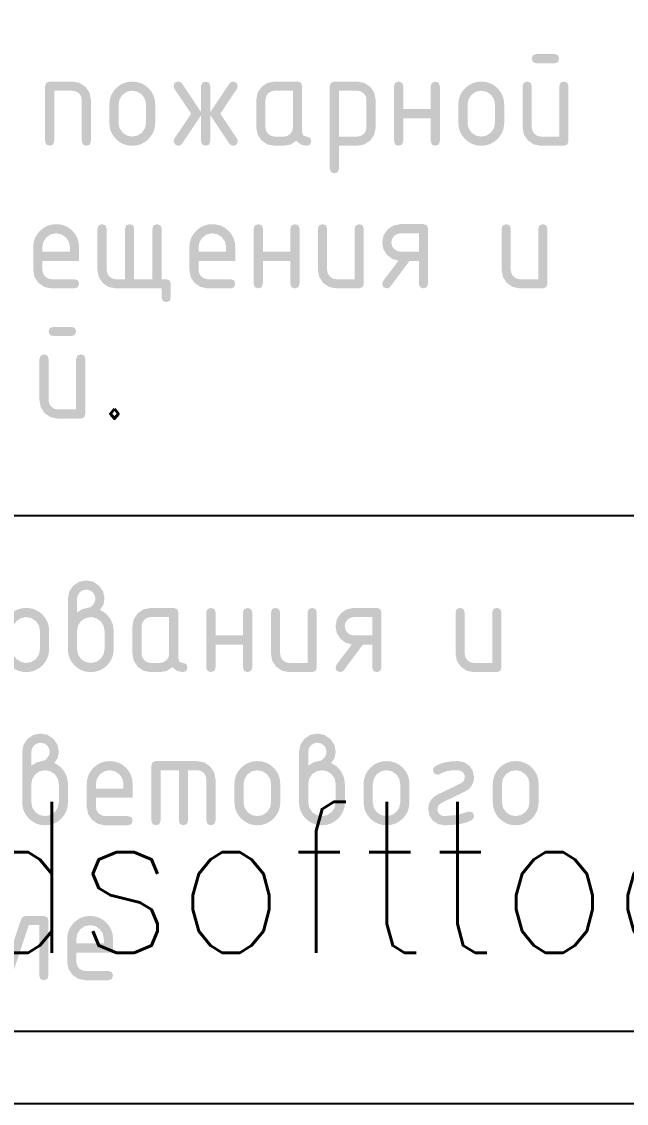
# Model space of a CAD drawing. Header units: millimetres. Extents: x 0 to 420, y 0 to 297.
# Drawn here: x 361.47 to 376.02, y 0 to 26.01 of the extents above; entities that cross this region are included whole.
import ezdxf

# ---------------------------------------------------------------- set-up
doc = ezdxf.new("R2010")
doc.units = ezdxf.units.MM
doc.layers.get('0').update_dxf_attribs({"linetype": 'CONTINUOUS'})
doc.styles.get("Standard").update_dxf_attribs({"font": 'STANDARD'})

# ---------------------------------------------------------------- blocks, each defined once
blk = doc.blocks.new('ABViewer')
at = {"color": 0, "true_color": 0x000001, "insert": (0, 0), "char_height": 0.05, "attachment_point": 1}
blk.add_mtext('ABViewer 16 trial version - www.cadsofttools.com', dxfattribs=at)

msp = doc.modelspace()

# ---------------------------------------------------------------- hatches: boundary and pattern name
at = {"true_color": 0x000007}
h = msp.add_hatch(color=0, dxfattribs=at)
h.paths.add_polyline_path([(374.630381, 24.463044), (374.630381, 23.139576), (374.602751, 23.056756), (374.520138, 23.029333), (373.968371, 23.029333), (373.797357, 23.061235), (373.655281, 23.157215), (373.559301, 23.299291), (373.527399, 23.470305), (373.527399, 24.463044), (373.554822, 24.545658), (373.637642, 24.573287), (373.720256, 24.545658), (373.747885, 24.463044), (373.747885, 23.470305), (373.764077, 23.386383), (373.812929, 23.314863), (373.884449, 23.266011), (373.968371, 23.249819), (374.409895, 23.249819), (374.409895, 24.463044), (374.437318, 24.545658), (374.520138, 24.573287), (374.602751, 24.545658)], flags=0)
h.paths.add_polyline_path([(374.297998, 25.014259), (373.858128, 25.014259), (373.775308, 25.041682), (373.747885, 25.124503), (373.775308, 25.207116), (373.858128, 25.234746), (374.297998, 25.234746), (374.380612, 25.207116), (374.408241, 25.124503), (374.380612, 25.041682)], flags=0)
for points in [[(362.035118, 23.139576), (362.035118, 24.463044), (362.062541, 24.545658), (362.145361, 24.573287), (362.697127, 24.573287), (362.866764, 24.541041), (363.009115, 24.444303), (363.105854, 24.301952), (363.1381, 24.132315), (363.1381, 23.139576), (363.11047, 23.056756), (363.027857, 23.029333), (362.945037, 23.056756), (362.917614, 23.139576), (362.917614, 24.132315), (362.901559, 24.217822), (362.853673, 24.28886), (362.782635, 24.336747), (362.697127, 24.352801), (362.255604, 24.352801), (362.255604, 23.139576), (362.227974, 23.056756), (362.145361, 23.029333), (362.062541, 23.056756)], [(365.790544, 23.766308), (365.33083, 23.07784), (365.291625, 23.041391), (365.238777, 23.029333), (365.161056, 23.061855), (365.128534, 23.139576), (365.146724, 23.201312), (365.549663, 23.801035), (365.146724, 24.401308), (365.128534, 24.463044), (365.155957, 24.545658), (365.238777, 24.573287), (365.291625, 24.561023), (365.33083, 24.52478), (365.790544, 23.836312), (365.790544, 24.463044), (365.817967, 24.545658), (365.900787, 24.573287), (365.9834, 24.545658), (366.01103, 24.463044), (366.01103, 23.836312), (366.470192, 24.52478), (366.508984, 24.561023), (366.562245, 24.573287), (366.644858, 24.545658), (366.672488, 24.463044), (366.654298, 24.401308), (366.25136, 23.801035), (366.654298, 23.201312), (366.672488, 23.139576), (366.644858, 23.056756), (366.562245, 23.029333), (366.508984, 23.041391), (366.470192, 23.07784), (366.01103, 23.766308), (366.01103, 23.139576), (365.9834, 23.056756), (365.900787, 23.029333), (365.817967, 23.056756), (365.790544, 23.139576)], [(370.654469, 23.690792), (370.654469, 23.139576), (370.626839, 23.056756), (370.544226, 23.029333), (370.461406, 23.056756), (370.433983, 23.139576), (370.433983, 24.463044), (370.461406, 24.545658), (370.544226, 24.573287), (370.626839, 24.545658), (370.654469, 24.463044), (370.654469, 23.911829), (371.316479, 23.911829), (371.316479, 24.463044), (371.343902, 24.545658), (371.426722, 24.573287), (371.509335, 24.545658), (371.536965, 24.463044), (371.536965, 23.139576), (371.509335, 23.056756), (371.426722, 23.029333), (371.343902, 23.056756), (371.316479, 23.139576), (371.316479, 23.690792)], [(364.840131, 19.600206), (363.737149, 19.600206), (363.566134, 19.632177), (363.424059, 19.728639), (363.328078, 19.871266), (363.296177, 20.041178), (363.296177, 21.033917), (363.3236, 21.116531), (363.40642, 21.14416), (363.489033, 21.116531), (363.516663, 21.033917), (363.516663, 20.041178), (363.532855, 19.957256), (363.581706, 19.885736), (363.653226, 19.836884), (363.737149, 19.820692), (363.958186, 19.820692), (363.958186, 21.033917), (363.985609, 21.116531), (364.068429, 21.14416), (364.151043, 21.116531), (364.178672, 21.033917), (364.178672, 19.820692), (364.619645, 19.820692), (364.619645, 21.033917), (364.647067, 21.116531), (364.729888, 21.14416), (364.812501, 21.116531), (364.840131, 21.033917), (364.840131, 19.820692), (364.950374, 19.820692), (365.032987, 19.793063), (365.060617, 19.710449), (365.060617, 19.37972), (365.032987, 19.297107), (364.950374, 19.269477), (364.867554, 19.297107), (364.840131, 19.37972)], [(367.275403, 20.261665), (367.275403, 19.710449), (367.247774, 19.627629), (367.16516, 19.600206), (367.08234, 19.627629), (367.054917, 19.710449), (367.054917, 21.033917), (367.08234, 21.116531), (367.16516, 21.14416), (367.247774, 21.116531), (367.275403, 21.033917), (367.275403, 20.482702), (367.937413, 20.482702), (367.937413, 21.033917), (367.964836, 21.116531), (368.047656, 21.14416), (368.130269, 21.116531), (368.157899, 21.033917), (368.157899, 19.710449), (368.130269, 19.627629), (368.047656, 19.600206), (367.964836, 19.627629), (367.937413, 19.710449), (367.937413, 20.261665)], [(369.704607, 21.033917), (369.704607, 19.710449), (369.676978, 19.627629), (369.594364, 19.600206), (369.042598, 19.600206), (368.871583, 19.632108), (368.729507, 19.728088), (368.633527, 19.870164), (368.601625, 20.041178), (368.601625, 21.033917), (368.629048, 21.116531), (368.711869, 21.14416), (368.794482, 21.116531), (368.822112, 21.033917), (368.822112, 20.041178), (368.838304, 19.957256), (368.887155, 19.885736), (368.958675, 19.836884), (369.042598, 19.820692), (369.484121, 19.820692), (369.484121, 21.033917), (369.511544, 21.116531), (369.594364, 21.14416), (369.676978, 21.116531)], [(374.125243, 21.033917), (374.125243, 19.710449), (374.097613, 19.627629), (374.015, 19.600206), (373.463233, 19.600206), (373.292219, 19.632108), (373.150143, 19.728088), (373.054163, 19.870164), (373.022261, 20.041178), (373.022261, 21.033917), (373.049684, 21.116531), (373.132504, 21.14416), (373.215118, 21.116531), (373.242747, 21.033917), (373.242747, 20.041178), (373.258939, 19.957256), (373.307791, 19.885736), (373.379311, 19.836884), (373.463233, 19.820692), (373.904757, 19.820692), (373.904757, 21.033917), (373.93218, 21.116531), (374.015, 21.14416), (374.097613, 21.116531)], [(366.136613, 11.032575), (366.136613, 10.481359), (366.108984, 10.398539), (366.02637, 10.371116), (365.94355, 10.398539), (365.916127, 10.481359), (365.916127, 11.804827), (365.94355, 11.887441), (366.02637, 11.91507), (366.108984, 11.887441), (366.136613, 11.804827), (366.136613, 11.253612), (366.798623, 11.253612), (366.798623, 11.804827), (366.826046, 11.887441), (366.908866, 11.91507), (366.991479, 11.887441), (367.019109, 11.804827), (367.019109, 10.481359), (366.991479, 10.398539), (366.908866, 10.371116), (366.826046, 10.398539), (366.798623, 10.481359), (366.798623, 11.032575)], [(368.573588, 11.804827), (368.573588, 10.481359), (368.545958, 10.398539), (368.463345, 10.371116), (367.911578, 10.371116), (367.740564, 10.403018), (367.598488, 10.498998), (367.502507, 10.641074), (367.470606, 10.812089), (367.470606, 11.804827), (367.498029, 11.887441), (367.580849, 11.91507), (367.663462, 11.887441), (367.691092, 11.804827), (367.691092, 10.812089), (367.707284, 10.728166), (367.756135, 10.656646), (367.827656, 10.607794), (367.911578, 10.591602), (368.353102, 10.591602), (368.353102, 11.804827), (368.380525, 11.887441), (368.463345, 11.91507), (368.545958, 11.887441)], [(373.016433, 11.804827), (373.016433, 10.481359), (372.988803, 10.398539), (372.906189, 10.371116), (372.354423, 10.371116), (372.183408, 10.403018), (372.041333, 10.498998), (371.945352, 10.641074), (371.913451, 10.812089), (371.913451, 11.804827), (371.940874, 11.887441), (372.023694, 11.91507), (372.106307, 11.887441), (372.133937, 11.804827), (372.133937, 10.812089), (372.150129, 10.728166), (372.19898, 10.656646), (372.2705, 10.607794), (372.354423, 10.591602), (372.795946, 10.591602), (372.795946, 11.804827), (372.823369, 11.887441), (372.906189, 11.91507), (372.988803, 11.887441)], [(364.703039, 8.231943), (365.695778, 8.231943), (365.865414, 8.199697), (366.007766, 8.102959), (366.104504, 7.960608), (366.13675, 7.790971), (366.13675, 6.798232), (366.10912, 6.715412), (366.026507, 6.687989), (365.943687, 6.715412), (365.916264, 6.798232), (365.916264, 7.790971), (365.900279, 7.876478), (365.852874, 7.947516), (365.781767, 7.995403), (365.695778, 8.011457), (365.475292, 8.011457), (365.475292, 6.798232), (365.447662, 6.715412), (365.365049, 6.687989), (365.282228, 6.715412), (365.254805, 6.798232), (365.254805, 8.011457), (364.813282, 8.011457), (364.813282, 6.798232), (364.785652, 6.715412), (364.703039, 6.687989), (364.620219, 6.715412), (364.592796, 6.798232), (364.592796, 8.1217), (364.620219, 8.204314)], [(372.248079, 7.018718), (372.330692, 6.991089), (372.358322, 6.908475), (372.34275, 6.851907), (372.296585, 6.809808), (372.175964, 6.756357), (372.026559, 6.718306), (371.848318, 6.695551), (371.641191, 6.687989), (371.4925, 6.716101), (371.367788, 6.800437), (371.283452, 6.92515), (371.25534, 7.07384), (371.269094, 7.186503), (371.310392, 7.282268), (371.379286, 7.361187), (371.475826, 7.42331), (372.047436, 7.698918), (372.115167, 7.757209), (372.137835, 7.846093), (372.125571, 7.909276), (372.089329, 7.96295), (372.035654, 7.999193), (371.972471, 8.011457), (371.807933, 8.005394), (371.693005, 7.987755), (371.614043, 7.960194), (371.52764, 7.914443), (371.475826, 7.901214), (371.398656, 7.934287), (371.365583, 8.011457), (371.380121, 8.065545), (371.424012, 8.108471), (371.53087, 8.162413), (371.657934, 8.201006), (371.805151, 8.2242), (371.972471, 8.231943), (372.120886, 8.203556), (372.245322, 8.118944), (372.329934, 7.994507), (372.358322, 7.846093), (372.344386, 7.733119), (372.302649, 7.637251), (372.233213, 7.558436), (372.136182, 7.496622), (371.569533, 7.224322), (371.499115, 7.163964), (371.475826, 7.07384), (371.487884, 7.010244), (371.524333, 6.956982), (371.577594, 6.920533), (371.641191, 6.908475), (371.943532, 6.933831), (372.206186, 7.01045)], [(361.563264, 4.506441), (362.004787, 4.506441), (362.087401, 4.478811), (362.11503, 4.396198), (362.11503, 3.07273), (362.087401, 2.98991), (362.004787, 2.962487), (361.921967, 2.98991), (361.894544, 3.07273), (361.894544, 4.285955), (361.642088, 4.285955), (361.22592, 3.037452), (361.187542, 2.981159), (361.122292, 2.962487), (361.039472, 2.990323), (361.012049, 3.074383), (361.01701, 3.108007), (361.453021, 4.416041), (361.495533, 4.483772)]]:
    msp.add_hatch(color=0, dxfattribs=at).paths.add_polyline_path(points, flags=0)
h = msp.add_hatch(color=0, dxfattribs=at)
h.paths.add_polyline_path([(363.581826, 23.580549), (363.581826, 24.022072), (363.59186, 24.132031), (363.621996, 24.23367), (363.672286, 24.326937), (363.742781, 24.411781), (363.827634, 24.482363), (363.920961, 24.532842), (364.022764, 24.563167), (364.133041, 24.573287), (364.244662, 24.563271), (364.347188, 24.533255), (364.440619, 24.483293), (364.524955, 24.413435), (364.594813, 24.329107), (364.644776, 24.235737), (364.674791, 24.133374), (364.684808, 24.022072), (364.684808, 23.580549), (364.674688, 23.470271), (364.644362, 23.368468), (364.593883, 23.275141), (364.523302, 23.190288), (364.438449, 23.119793), (364.345121, 23.069503), (364.243319, 23.039367), (364.133041, 23.029333), (364.022764, 23.039367), (363.920961, 23.069503), (363.827634, 23.119793), (363.742781, 23.190288), (363.672286, 23.275141), (363.621996, 23.368468), (363.59186, 23.470271)], flags=0)
h.paths.add_polyline_path([(364.464322, 23.580549), (364.464322, 24.022072), (364.439999, 24.148645), (364.367308, 24.255787), (364.260096, 24.328479), (364.133041, 24.352801), (364.006055, 24.328479), (363.899326, 24.255787), (363.826428, 24.148645), (363.802312, 24.022072), (363.802312, 23.580549), (363.82629, 23.452391), (363.898224, 23.345731), (364.004884, 23.273797), (364.133041, 23.249819), (364.260096, 23.273935), (364.367308, 23.346833), (364.439999, 23.453562)], flags=0)
h = msp.add_hatch(color=0, dxfattribs=at)
h.paths.add_polyline_path([(368.000144, 24.352801), (367.558621, 24.352801), (367.473803, 24.336678), (367.402627, 24.288309), (367.354258, 24.216927), (367.338135, 24.132315), (367.338135, 23.470305), (367.354327, 23.386383), (367.403178, 23.314863), (367.474698, 23.266011), (367.558621, 23.249819), (367.779658, 23.249819), (367.86427, 23.265942), (367.935652, 23.314312), (367.984021, 23.385487), (368.000144, 23.470305)], flags=0)
h.paths.add_polyline_path([(368.441117, 23.139576), (368.413487, 23.056756), (368.330874, 23.029333), (368.190796, 23.05841), (368.078417, 23.146191), (367.94268, 23.05841), (367.779658, 23.029333), (367.558621, 23.029333), (367.387606, 23.061235), (367.245531, 23.157215), (367.14955, 23.299291), (367.117649, 23.470305), (367.117649, 24.132315), (367.14955, 24.303123), (367.245531, 24.445405), (367.387606, 24.541179), (367.558621, 24.573287), (368.110387, 24.573287), (368.193001, 24.545658), (368.22063, 24.463044), (368.22063, 23.360062), (368.248053, 23.277242), (368.330874, 23.249819), (368.413487, 23.22219)], flags=0)
h = msp.add_hatch(color=0, dxfattribs=at)
h.paths.add_polyline_path([(368.887275, 24.463044), (368.914698, 24.545658), (368.997518, 24.573287), (369.549284, 24.573287), (369.720092, 24.541179), (369.862375, 24.445405), (369.958148, 24.303123), (369.990257, 24.132315), (369.990257, 23.470305), (369.958148, 23.300393), (369.862375, 23.157766), (369.720092, 23.061304), (369.549284, 23.029333), (369.107761, 23.029333), (369.107761, 22.478118), (369.080131, 22.395505), (368.997518, 22.367875), (368.914698, 22.395505), (368.887275, 22.478118)], flags=0)
h.paths.add_polyline_path([(369.107761, 24.352801), (369.107761, 23.249819), (369.549284, 23.249819), (369.633896, 23.265942), (369.705278, 23.314312), (369.753647, 23.385487), (369.769771, 23.470305), (369.769771, 24.132315), (369.753716, 24.217822), (369.70583, 24.28886), (369.634792, 24.336747), (369.549284, 24.352801)], flags=0)
h = msp.add_hatch(color=0, dxfattribs=at)
h.paths.add_polyline_path([(371.980691, 23.580549), (371.980691, 24.022072), (371.990725, 24.132031), (372.020861, 24.23367), (372.071151, 24.326937), (372.141646, 24.411781), (372.226499, 24.482363), (372.319826, 24.532842), (372.421629, 24.563167), (372.531906, 24.573287), (372.643527, 24.563271), (372.746053, 24.533255), (372.839484, 24.483293), (372.92382, 24.413435), (372.993678, 24.329107), (373.043641, 24.235737), (373.073656, 24.133374), (373.083673, 24.022072), (373.083673, 23.580549), (373.073553, 23.470271), (373.043227, 23.368468), (372.992748, 23.275141), (372.922167, 23.190288), (372.837314, 23.119793), (372.743986, 23.069503), (372.642184, 23.039367), (372.531906, 23.029333), (372.421629, 23.039367), (372.319826, 23.069503), (372.226499, 23.119793), (372.141646, 23.190288), (372.071151, 23.275141), (372.020861, 23.368468), (371.990725, 23.470271)], flags=0)
h.paths.add_polyline_path([(372.863187, 23.580549), (372.863187, 24.022072), (372.838864, 24.148645), (372.766173, 24.255787), (372.658961, 24.328479), (372.531906, 24.352801), (372.40492, 24.328479), (372.298191, 24.255787), (372.225293, 24.148645), (372.201177, 24.022072), (372.201177, 23.580549), (372.225155, 23.452391), (372.297089, 23.345731), (372.403749, 23.273797), (372.531906, 23.249819), (372.658961, 23.273935), (372.766173, 23.346833), (372.838864, 23.453562)], flags=0)
h = msp.add_hatch(color=0, dxfattribs=at)
h.paths.add_polyline_path([(362.300684, 20.923674), (362.173698, 20.899352), (362.066969, 20.82666), (361.99407, 20.719518), (361.969955, 20.592945), (361.969955, 20.482702), (362.631964, 20.482702), (362.631964, 20.592945), (362.607642, 20.719518), (362.53495, 20.82666), (362.427739, 20.899352)], flags=0)
h.paths.add_polyline_path([(361.969955, 20.261665), (361.969955, 20.041178), (361.986147, 19.957256), (362.034998, 19.885736), (362.106518, 19.836884), (362.190441, 19.820692), (362.742207, 19.820692), (362.824821, 19.793063), (362.85245, 19.710449), (362.824821, 19.627629), (362.742207, 19.600206), (362.190441, 19.600206), (362.019426, 19.632108), (361.87735, 19.728088), (361.78137, 19.870164), (361.749469, 20.041178), (361.749469, 20.592945), (361.759502, 20.702904), (361.789638, 20.804543), (361.839928, 20.89781), (361.910423, 20.982654), (361.995276, 21.053236), (362.088604, 21.103715), (362.190406, 21.13404), (362.300684, 21.14416), (362.412305, 21.134144), (362.514831, 21.104128), (362.608262, 21.054166), (362.692598, 20.984308), (362.762456, 20.89998), (362.812418, 20.80661), (362.842434, 20.704247), (362.85245, 20.592945), (362.85245, 20.261665)], flags=0)
h = msp.add_hatch(color=0, dxfattribs=at)
h.paths.add_polyline_path([(366.059425, 20.923674), (365.932438, 20.899352), (365.825709, 20.82666), (365.752811, 20.719518), (365.728695, 20.592945), (365.728695, 20.482702), (366.390705, 20.482702), (366.390705, 20.592945), (366.366383, 20.719518), (366.293691, 20.82666), (366.18648, 20.899352)], flags=0)
h.paths.add_polyline_path([(365.728695, 20.261665), (365.728695, 20.041178), (365.744887, 19.957256), (365.793739, 19.885736), (365.865259, 19.836884), (365.949181, 19.820692), (366.500948, 19.820692), (366.583561, 19.793063), (366.611191, 19.710449), (366.583561, 19.627629), (366.500948, 19.600206), (365.949181, 19.600206), (365.778167, 19.632108), (365.636091, 19.728088), (365.540111, 19.870164), (365.508209, 20.041178), (365.508209, 20.592945), (365.518243, 20.702904), (365.548379, 20.804543), (365.598669, 20.89781), (365.669164, 20.982654), (365.754017, 21.053236), (365.847344, 21.103715), (365.949147, 21.13404), (366.059425, 21.14416), (366.171046, 21.134144), (366.273572, 21.104128), (366.367003, 21.054166), (366.451339, 20.984308), (366.521197, 20.89998), (366.571159, 20.80661), (366.601174, 20.704247), (366.611191, 20.592945), (366.611191, 20.261665)], flags=0)
h = msp.add_hatch(color=0, dxfattribs=at)
h.paths.add_polyline_path([(370.540799, 20.264972), (370.385081, 20.310861), (370.259128, 20.408839), (370.176032, 20.544025), (370.148334, 20.703188), (370.180235, 20.873996), (370.276216, 21.016278), (370.418291, 21.112052), (370.589306, 21.14416), (371.141072, 21.14416), (371.223686, 21.116531), (371.251315, 21.033917), (371.251315, 19.710449), (371.223686, 19.627629), (371.141072, 19.600206), (371.058252, 19.627629), (371.030829, 19.710449), (371.030829, 20.261665), (370.806485, 20.261665), (370.347322, 19.645406), (370.308117, 19.611437), (370.258577, 19.600206), (370.175757, 19.627629), (370.148334, 19.710449), (370.170382, 19.777146)], flags=0)
h.paths.add_polyline_path([(370.36882, 20.703188), (370.385012, 20.618852), (370.433863, 20.547745), (370.505383, 20.498894), (370.589306, 20.482702), (371.030829, 20.482702), (371.030829, 20.923674), (370.589306, 20.923674), (370.504488, 20.907551), (370.433312, 20.859182), (370.384943, 20.7878)], flags=0)
h = msp.add_hatch(color=0, dxfattribs=at)
h.paths.add_polyline_path([(363.003153, 17.901124), (363.003153, 16.577656), (362.975523, 16.494836), (362.892909, 16.467413), (362.341143, 16.467413), (362.170128, 16.499314), (362.028053, 16.595295), (361.932072, 16.73737), (361.900171, 16.908385), (361.900171, 17.901124), (361.927594, 17.983737), (362.010414, 18.011367), (362.093027, 17.983737), (362.120657, 17.901124), (362.120657, 16.908385), (362.136849, 16.824462), (362.1857, 16.752942), (362.25722, 16.704091), (362.341143, 16.687899), (362.782666, 16.687899), (362.782666, 17.901124), (362.810089, 17.983737), (362.892909, 18.011367), (362.975523, 17.983737)], flags=0)
h.paths.add_polyline_path([(362.67077, 18.452339), (362.2309, 18.452339), (362.14808, 18.479762), (362.120657, 18.562582), (362.14808, 18.645195), (362.2309, 18.672825), (362.67077, 18.672825), (362.753383, 18.645195), (362.781013, 18.562582), (362.753383, 18.479762)], flags=0)
h = msp.add_hatch(color=0, dxfattribs=at)
h.paths.add_polyline_path([(362.803618, 11.804827), (362.938115, 11.887441), (363.061036, 11.91507), (363.126699, 11.934156), (363.187815, 11.991689), (363.230741, 12.063623), (363.245141, 12.135556), (363.229087, 12.221546), (363.1812, 12.292653), (363.110094, 12.340057), (363.024104, 12.356043), (362.939286, 12.339919), (362.86811, 12.29155), (362.819741, 12.220375), (362.803618, 12.135556)], flags=0)
h.paths.add_polyline_path([(363.355385, 11.869871), (363.491328, 11.787533), (363.596266, 11.667575), (363.663514, 11.522329), (363.686114, 11.363855), (363.686114, 10.922332), (363.675994, 10.811425), (363.645668, 10.709356), (363.595189, 10.616071), (363.524608, 10.53152), (363.439755, 10.461343), (363.346427, 10.411217), (363.244625, 10.381142), (363.134347, 10.371116), (363.023441, 10.38115), (362.921371, 10.411286), (362.828087, 10.461576), (362.743536, 10.532071), (362.673359, 10.616924), (362.623233, 10.710251), (362.593157, 10.812054), (362.583132, 10.922332), (362.583132, 12.135556), (362.615102, 12.306364), (362.711565, 12.448647), (362.854192, 12.54442), (363.024104, 12.576529), (363.195188, 12.544283), (363.337746, 12.447544), (363.433519, 12.305193), (363.465628, 12.135556), (363.437998, 11.985557)], flags=0)
h.paths.add_polyline_path([(363.465628, 10.922332), (363.465628, 11.363855), (363.441374, 11.490428), (363.369165, 11.59757), (363.262505, 11.670262), (363.134347, 11.694584), (363.00619, 11.670262), (362.899529, 11.59757), (362.827596, 11.490428), (362.803618, 11.363855), (362.803618, 10.922332), (362.827596, 10.794174), (362.899529, 10.687514), (363.00619, 10.61558), (363.134347, 10.591602), (363.262505, 10.615718), (363.369165, 10.688616), (363.441374, 10.795345)], flags=0)
h = msp.add_hatch(color=0, dxfattribs=at)
h.paths.add_polyline_path([(361.028653, 10.922332), (361.028653, 11.363855), (361.038687, 11.473814), (361.068823, 11.575453), (361.119113, 11.66872), (361.189608, 11.753564), (361.274461, 11.824146), (361.367788, 11.874625), (361.469591, 11.90495), (361.579869, 11.91507), (361.69149, 11.905054), (361.794016, 11.875038), (361.887447, 11.825076), (361.971783, 11.755218), (362.04164, 11.670891), (362.091603, 11.57752), (362.121618, 11.475157), (362.131635, 11.363855), (362.131635, 10.922332), (362.121515, 10.812054), (362.09119, 10.710251), (362.04071, 10.616924), (361.970129, 10.532071), (361.885276, 10.461576), (361.791949, 10.411286), (361.690146, 10.38115), (361.579869, 10.371116), (361.469591, 10.38115), (361.367788, 10.411286), (361.274461, 10.461576), (361.189608, 10.532071), (361.119113, 10.616924), (361.068823, 10.710251), (361.038687, 10.812054)], flags=0)
h.paths.add_polyline_path([(361.911149, 10.922332), (361.911149, 11.363855), (361.886827, 11.490428), (361.814135, 11.59757), (361.706924, 11.670262), (361.579869, 11.694584), (361.452882, 11.670262), (361.346153, 11.59757), (361.273255, 11.490428), (361.249139, 11.363855), (361.249139, 10.922332), (361.273117, 10.794174), (361.345051, 10.687514), (361.451711, 10.61558), (361.579869, 10.591602), (361.706924, 10.615718), (361.814135, 10.688616), (361.886827, 10.795345)], flags=0)
h = msp.add_hatch(color=0, dxfattribs=at)
h.paths.add_polyline_path([(365.020106, 11.694584), (364.578583, 11.694584), (364.493765, 11.678461), (364.422589, 11.630092), (364.37422, 11.55871), (364.358097, 11.474098), (364.358097, 10.812089), (364.374289, 10.728166), (364.42314, 10.656646), (364.49466, 10.607794), (364.578583, 10.591602), (364.79962, 10.591602), (364.884232, 10.607725), (364.955614, 10.656095), (365.003983, 10.72727), (365.020106, 10.812089)], flags=0)
h.paths.add_polyline_path([(365.461078, 10.481359), (365.433449, 10.398539), (365.350835, 10.371116), (365.210758, 10.400193), (365.098379, 10.487974), (364.962642, 10.400193), (364.79962, 10.371116), (364.578583, 10.371116), (364.407568, 10.403018), (364.265493, 10.498998), (364.169512, 10.641074), (364.137611, 10.812089), (364.137611, 11.474098), (364.169512, 11.644906), (364.265493, 11.787188), (364.407568, 11.882962), (364.578583, 11.91507), (365.130349, 11.91507), (365.212963, 11.887441), (365.240592, 11.804827), (365.240592, 10.701845), (365.268015, 10.619025), (365.350835, 10.591602), (365.433449, 10.563973)], flags=0)
h = msp.add_hatch(color=0, dxfattribs=at)
h.paths.add_polyline_path([(369.41755, 11.035882), (369.261832, 11.081771), (369.135879, 11.179749), (369.052783, 11.314935), (369.025085, 11.474098), (369.056986, 11.644906), (369.152967, 11.787188), (369.295042, 11.882962), (369.466057, 11.91507), (370.017823, 11.91507), (370.100437, 11.887441), (370.128066, 11.804827), (370.128066, 10.481359), (370.100437, 10.398539), (370.017823, 10.371116), (369.935003, 10.398539), (369.90758, 10.481359), (369.90758, 11.032575), (369.683236, 11.032575), (369.224073, 10.416316), (369.184868, 10.382347), (369.135328, 10.371116), (369.052508, 10.398539), (369.025085, 10.481359), (369.047133, 10.548056)], flags=0)
h.paths.add_polyline_path([(369.245571, 11.474098), (369.261763, 11.389762), (369.310614, 11.318655), (369.382134, 11.269804), (369.466057, 11.253612), (369.90758, 11.253612), (369.90758, 11.694584), (369.466057, 11.694584), (369.381239, 11.678461), (369.310063, 11.630092), (369.261694, 11.55871)], flags=0)
h = msp.add_hatch(color=0, dxfattribs=at)
h.paths.add_polyline_path([(361.704325, 8.1217), (361.838821, 8.204314), (361.961742, 8.231943), (362.027406, 8.251029), (362.088522, 8.308562), (362.131448, 8.380496), (362.145848, 8.452429), (362.129794, 8.538419), (362.081907, 8.609526), (362.0108, 8.65693), (361.924811, 8.672916), (361.839993, 8.656792), (361.768817, 8.608423), (361.720448, 8.537248), (361.704325, 8.452429)], flags=0)
h.paths.add_polyline_path([(362.256091, 8.186744), (362.392035, 8.104406), (362.496972, 7.984448), (362.564221, 7.839202), (362.58682, 7.680728), (362.58682, 7.239205), (362.5767, 7.128298), (362.546375, 7.026229), (362.495896, 6.932944), (362.425314, 6.848393), (362.340462, 6.778216), (362.247134, 6.72809), (362.145331, 6.698015), (362.035054, 6.687989), (361.924148, 6.698023), (361.822078, 6.728159), (361.728793, 6.778449), (361.644242, 6.848944), (361.574066, 6.933797), (361.523939, 7.027125), (361.493864, 7.128927), (361.483839, 7.239205), (361.483839, 8.452429), (361.515809, 8.623237), (361.612272, 8.76552), (361.754899, 8.861293), (361.924811, 8.893402), (362.095894, 8.861156), (362.238452, 8.764417), (362.334226, 8.622066), (362.366334, 8.452429), (362.338705, 8.30243)], flags=0)
h.paths.add_polyline_path([(362.366334, 7.239205), (362.366334, 7.680728), (362.342081, 7.807301), (362.269872, 7.914443), (362.163211, 7.987135), (362.035054, 8.011457), (361.906896, 7.987135), (361.800236, 7.914443), (361.728303, 7.807301), (361.704325, 7.680728), (361.704325, 7.239205), (361.728303, 7.111047), (361.800236, 7.004387), (361.906896, 6.932453), (362.035054, 6.908475), (362.163211, 6.932591), (362.269872, 7.005489), (362.342081, 7.112218)], flags=0)
h = msp.add_hatch(color=0, dxfattribs=at)
h.paths.add_polyline_path([(368.366869, 8.1217), (368.501365, 8.204314), (368.624286, 8.231943), (368.68995, 8.251029), (368.751066, 8.308562), (368.793992, 8.380496), (368.808392, 8.452429), (368.792338, 8.538419), (368.744451, 8.609526), (368.673344, 8.65693), (368.587355, 8.672916), (368.502536, 8.656792), (368.431361, 8.608423), (368.382992, 8.537248), (368.366869, 8.452429)], flags=0)
h.paths.add_polyline_path([(368.918635, 8.186744), (369.054579, 8.104406), (369.159516, 7.984448), (369.226764, 7.839202), (369.249364, 7.680728), (369.249364, 7.239205), (369.239244, 7.128298), (369.208919, 7.026229), (369.15844, 6.932944), (369.087858, 6.848393), (369.003005, 6.778216), (368.909678, 6.72809), (368.807875, 6.698015), (368.697598, 6.687989), (368.586692, 6.698023), (368.484622, 6.728159), (368.391337, 6.778449), (368.306786, 6.848944), (368.23661, 6.933797), (368.186483, 7.027125), (368.156408, 7.128927), (368.146382, 7.239205), (368.146382, 8.452429), (368.178353, 8.623237), (368.274816, 8.76552), (368.417443, 8.861293), (368.587355, 8.893402), (368.758438, 8.861156), (368.900996, 8.764417), (368.99677, 8.622066), (369.028878, 8.452429), (369.001248, 8.30243)], flags=0)
h.paths.add_polyline_path([(369.028878, 7.239205), (369.028878, 7.680728), (369.004625, 7.807301), (368.932415, 7.914443), (368.825755, 7.987135), (368.697598, 8.011457), (368.56944, 7.987135), (368.46278, 7.914443), (368.390846, 7.807301), (368.366869, 7.680728), (368.366869, 7.239205), (368.390846, 7.111047), (368.46278, 7.004387), (368.56944, 6.932453), (368.697598, 6.908475), (368.825755, 6.932591), (368.932415, 7.005489), (369.004625, 7.112218)], flags=0)
h = msp.add_hatch(color=0, dxfattribs=at)
h.paths.add_polyline_path([(363.589533, 8.011457), (363.462546, 7.987135), (363.355817, 7.914443), (363.282919, 7.807301), (363.258803, 7.680728), (363.258803, 7.570485), (363.920813, 7.570485), (363.920813, 7.680728), (363.896491, 7.807301), (363.823799, 7.914443), (363.716588, 7.987135)], flags=0)
h.paths.add_polyline_path([(363.258803, 7.349448), (363.258803, 7.128962), (363.274995, 7.045039), (363.323847, 6.973519), (363.395367, 6.924667), (363.479289, 6.908475), (364.031056, 6.908475), (364.113669, 6.880846), (364.141299, 6.798232), (364.113669, 6.715412), (364.031056, 6.687989), (363.479289, 6.687989), (363.308275, 6.719891), (363.166199, 6.815871), (363.070219, 6.957947), (363.038317, 7.128962), (363.038317, 7.680728), (363.048351, 7.790687), (363.078487, 7.892326), (363.128777, 7.985593), (363.199272, 8.070437), (363.284125, 8.141019), (363.377452, 8.191498), (363.479255, 8.221823), (363.589533, 8.231943), (363.701154, 8.221927), (363.80368, 8.191911), (363.897111, 8.141949), (363.981447, 8.072091), (364.051305, 7.987764), (364.101267, 7.894393), (364.131282, 7.79203), (364.141299, 7.680728), (364.141299, 7.349448)], flags=0)
h = msp.add_hatch(color=0, dxfattribs=at)
h.paths.add_polyline_path([(366.591904, 7.239205), (366.591904, 7.680728), (366.601938, 7.790687), (366.632074, 7.892326), (366.682363, 7.985593), (366.752859, 8.070437), (366.837711, 8.141019), (366.931039, 8.191498), (367.032842, 8.221823), (367.143119, 8.231943), (367.25474, 8.221927), (367.357266, 8.191911), (367.450697, 8.141949), (367.535033, 8.072091), (367.604891, 7.987764), (367.654854, 7.894393), (367.684869, 7.79203), (367.694886, 7.680728), (367.694886, 7.239205), (367.684766, 7.128927), (367.65444, 7.027125), (367.603961, 6.933797), (367.533379, 6.848944), (367.448527, 6.778449), (367.355199, 6.728159), (367.253397, 6.698023), (367.143119, 6.687989), (367.032842, 6.698023), (366.931039, 6.728159), (366.837711, 6.778449), (366.752859, 6.848944), (366.682363, 6.933797), (366.632074, 7.027125), (366.601938, 7.128927)], flags=0)
h.paths.add_polyline_path([(367.474399, 7.239205), (367.474399, 7.680728), (367.450077, 7.807301), (367.377386, 7.914443), (367.270174, 7.987135), (367.143119, 8.011457), (367.016133, 7.987135), (366.909404, 7.914443), (366.836506, 7.807301), (366.81239, 7.680728), (366.81239, 7.239205), (366.836368, 7.111047), (366.908301, 7.004387), (367.014962, 6.932453), (367.143119, 6.908475), (367.270174, 6.932591), (367.377386, 7.005489), (367.450077, 7.112218)], flags=0)
h = msp.add_hatch(color=0, dxfattribs=at)
h.paths.add_polyline_path([(369.700861, 7.239205), (369.700861, 7.680728), (369.710895, 7.790687), (369.741031, 7.892326), (369.791321, 7.985593), (369.861816, 8.070437), (369.946669, 8.141019), (370.039996, 8.191498), (370.141799, 8.221823), (370.252076, 8.231943), (370.363698, 8.221927), (370.466224, 8.191911), (370.559655, 8.141949), (370.64399, 8.072091), (370.713848, 7.987764), (370.763811, 7.894393), (370.793826, 7.79203), (370.803843, 7.680728), (370.803843, 7.239205), (370.793723, 7.128927), (370.763397, 7.027125), (370.712918, 6.933797), (370.642337, 6.848944), (370.557484, 6.778449), (370.464156, 6.728159), (370.362354, 6.698023), (370.252076, 6.687989), (370.141799, 6.698023), (370.039996, 6.728159), (369.946669, 6.778449), (369.861816, 6.848944), (369.791321, 6.933797), (369.741031, 7.027125), (369.710895, 7.128927)], flags=0)
h.paths.add_polyline_path([(370.583357, 7.239205), (370.583357, 7.680728), (370.559034, 7.807301), (370.486343, 7.914443), (370.379132, 7.987135), (370.252076, 8.011457), (370.12509, 7.987135), (370.018361, 7.914443), (369.945463, 7.807301), (369.921347, 7.680728), (369.921347, 7.239205), (369.945325, 7.111047), (370.017259, 7.004387), (370.123919, 6.932453), (370.252076, 6.908475), (370.379132, 6.932591), (370.486343, 7.005489), (370.559034, 7.112218)], flags=0)
h = msp.add_hatch(color=0, dxfattribs=at)
h.paths.add_polyline_path([(372.809819, 7.239205), (372.809819, 7.680728), (372.819852, 7.790687), (372.849988, 7.892326), (372.900278, 7.985593), (372.970773, 8.070437), (373.055626, 8.141019), (373.148954, 8.191498), (373.250756, 8.221823), (373.361034, 8.231943), (373.472655, 8.221927), (373.575181, 8.191911), (373.668612, 8.141949), (373.752948, 8.072091), (373.822806, 7.987764), (373.872768, 7.894393), (373.902784, 7.79203), (373.9128, 7.680728), (373.9128, 7.239205), (373.90268, 7.128927), (373.872355, 7.027125), (373.821876, 6.933797), (373.751294, 6.848944), (373.666441, 6.778449), (373.573114, 6.728159), (373.471311, 6.698023), (373.361034, 6.687989), (373.250756, 6.698023), (373.148954, 6.728159), (373.055626, 6.778449), (372.970773, 6.848944), (372.900278, 6.933797), (372.849988, 7.027125), (372.819852, 7.128927)], flags=0)
h.paths.add_polyline_path([(373.692314, 7.239205), (373.692314, 7.680728), (373.667992, 7.807301), (373.5953, 7.914443), (373.488089, 7.987135), (373.361034, 8.011457), (373.234048, 7.987135), (373.127319, 7.914443), (373.05442, 7.807301), (373.030305, 7.680728), (373.030305, 7.239205), (373.054282, 7.111047), (373.126216, 7.004387), (373.232876, 6.932453), (373.361034, 6.908475), (373.488089, 6.932591), (373.5953, 7.005489), (373.667992, 7.112218)], flags=0)
h = msp.add_hatch(color=0, dxfattribs=at)
h.paths.add_polyline_path([(363.117743, 4.285955), (362.990756, 4.261632), (362.884027, 4.188941), (362.811129, 4.081798), (362.787013, 3.955225), (362.787013, 3.844982), (363.449023, 3.844982), (363.449023, 3.955225), (363.424701, 4.081798), (363.352009, 4.188941), (363.244798, 4.261632)], flags=0)
h.paths.add_polyline_path([(362.787013, 3.623945), (362.787013, 3.403459), (362.803205, 3.319536), (362.852057, 3.248016), (362.923577, 3.199165), (363.0075, 3.182973), (363.559266, 3.182973), (363.641879, 3.155343), (363.669509, 3.07273), (363.641879, 2.98991), (363.559266, 2.962487), (363.0075, 2.962487), (362.836485, 2.994388), (362.694409, 3.090369), (362.598429, 3.232444), (362.566527, 3.403459), (362.566527, 3.955225), (362.576561, 4.065184), (362.606697, 4.166823), (362.656987, 4.26009), (362.727482, 4.344935), (362.812335, 4.415516), (362.905663, 4.465995), (363.007465, 4.496321), (363.117743, 4.506441), (363.229364, 4.496424), (363.33189, 4.466409), (363.425321, 4.416446), (363.509657, 4.346588), (363.579515, 4.262261), (363.629477, 4.16889), (363.659493, 4.066528), (363.669509, 3.955225), (363.669509, 3.623945)], flags=0)

# ---------------------------------------------------------------- linework, layer by layer
at = {"color": 0, "true_color": 0x000007}
for points in [[(0.211667, 0), (420.073667, 0), (420.073667, 296.926), (0.211667, 296.926)], [(7.239, 1.735667), (418.338, 1.735667), (418.338, 295.190333), (7.239, 295.190333)]]:
    msp.add_lwpolyline(points, close=True, dxfattribs=at)
for points in [[(319.193334, 14.139333), (418.338, 14.139333)], [(265.472334, 1.735667), (418.338, 1.735667)]]:
    msp.add_lwpolyline(points, dxfattribs=at)

# ---------------------------------------------------------------- block references
at = {"color": 0, "true_color": 0x000000, "xscale": 72.47926017262638, "yscale": 72.47926017262638}
msp.add_blockref('ABViewer', (280.119667, 7.247926), dxfattribs=at)

# ---------------------------------------------------------------- texts
at = {"color": 0, "true_color": 0x000007, "insert": (363.221688, 18.929263), "char_height": 2.461844, "attachment_point": 1}
msp.add_mtext('.', dxfattribs=at)

doc.saveas('drawing.dxf')
